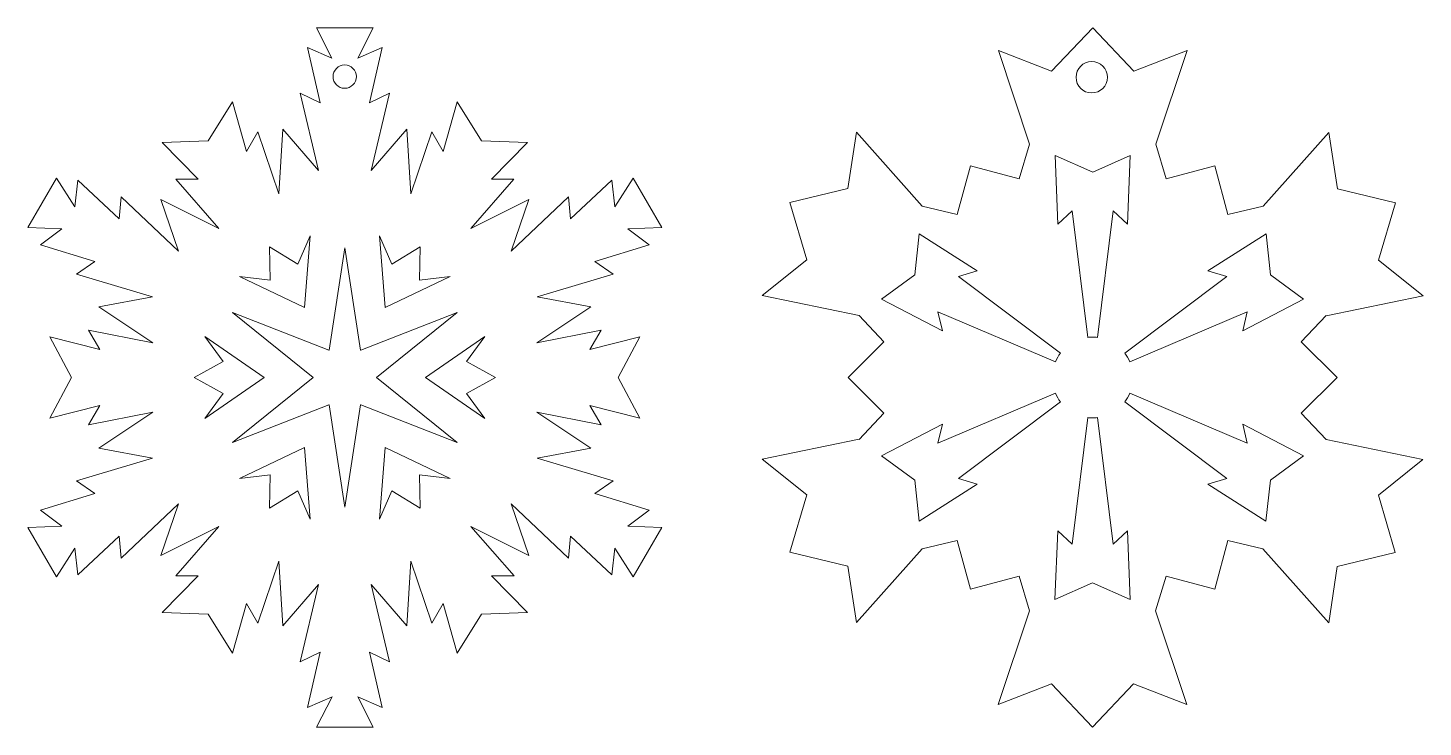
# Model space of a CAD drawing. Header units: millimetres. Extents: x -103 to 102, y -103 to 103.
# Drawn here: x -66.6 to -0.8, y -102.3 to -69.3 of the extents above; entities that cross this region are included whole.
import ezdxf

# ---------------------------------------------------------------- set-up
doc = ezdxf.new("R2010")
doc.units = ezdxf.units.MM
doc.header["$MEASUREMENT"] = 0
doc.layers.add('layer 1', color=7, linetype='Continuous')

msp = doc.modelspace()

# ---------------------------------------------------------------- linework, layer by layer
at = {"layer": 'layer 1', "color": 153, "lineweight": 9}
for points, knots in [([(-38.2946, -92.781), (-38.2946, -92.781), (-37.2808, -92.0269), (-37.2808, -92.0269), (-37.2808, -92.0269), (-37.2808, -92.0269), (-39.8444, -91.2471), (-39.8444, -91.2471), (-39.8444, -91.2471), (-39.8444, -91.2471), (-38.9817, -90.6492), (-38.9817, -90.6492), (-38.9817, -90.6492), (-38.9817, -90.6492), (-42.5673, -89.5836), (-42.5673, -89.5836), (-42.5673, -89.5836), (-42.5673, -89.5836), (-40.0342, -89.0979), (-40.0342, -89.0979), (-40.0342, -89.0979), (-40.0342, -89.0979), (-42.5904, -87.4089), (-42.5904, -87.4089), (-42.5904, -87.4089), (-42.5904, -87.4089), (-39.5552, -88.0045), (-39.5552, -88.0045), (-39.5552, -88.0045), (-39.5552, -88.0045), (-40.0906, -87.0866), (-40.0906, -87.0866), (-40.0906, -87.0866), (-40.0906, -87.0866), (-37.7292, -87.6889), (-37.7292, -87.6889), (-37.7292, -87.6889), (-37.7292, -87.6889), (-38.7473, -85.7688), (-38.7473, -85.7688), (-38.7473, -85.7688), (-38.7473, -85.7688), (-37.7292, -83.8485), (-37.7292, -83.8485), (-37.7292, -83.8485), (-37.7292, -83.8485), (-40.0906, -84.4509), (-40.0906, -84.4509), (-40.0906, -84.4509), (-40.0906, -84.4509), (-39.5552, -83.533), (-39.5552, -83.533), (-39.5552, -83.533), (-39.5552, -83.533), (-42.5904, -84.1286), (-42.5904, -84.1286), (-42.5904, -84.1286), (-42.5904, -84.1286), (-40.0342, -82.4397), (-40.0342, -82.4397), (-40.0342, -82.4397), (-40.0342, -82.4397), (-42.5674, -81.9539), (-42.5674, -81.9539), (-42.5674, -81.9539), (-42.5674, -81.9539), (-38.9817, -80.8883), (-38.9817, -80.8883), (-38.9817, -80.8883), (-38.9817, -80.8883), (-39.8444, -80.2905), (-39.8444, -80.2905), (-39.8444, -80.2905), (-39.8444, -80.2905), (-37.2808, -79.5105), (-37.2808, -79.5105), (-37.2808, -79.5105), (-37.2808, -79.5105), (-38.2946, -78.7565), (-38.2946, -78.7565), (-38.2946, -78.7565), (-38.2946, -78.7565), (-36.6913, -78.6831), (-36.6913, -78.6831), (-36.6913, -78.6831), (-36.6913, -78.6831), (-38.0359, -76.3543), (-38.0359, -76.3543), (-38.0359, -76.3543), (-38.0359, -76.3543), (-38.901, -77.7063), (-38.901, -77.7063), (-38.901, -77.7063), (-38.901, -77.7063), (-39.0472, -76.4512), (-39.0472, -76.4512), (-39.0472, -76.4512), (-39.0472, -76.4512), (-41.0044, -78.2813), (-41.0044, -78.2813), (-41.0044, -78.2813), (-41.0044, -78.2813), (-41.0908, -77.2353), (-41.0908, -77.2353), (-41.0908, -77.2353), (-41.0908, -77.2353), (-43.8065, -79.8078), (-43.8065, -79.8078), (-43.8065, -79.8078), (-43.8065, -79.8078), (-42.9606, -77.3712), (-42.9606, -77.3712), (-42.9606, -77.3712), (-42.9606, -77.3712), (-45.7012, -78.7404), (-45.7012, -78.7404), (-45.7012, -78.7404), (-45.7012, -78.7404), (-43.6679, -76.4097), (-43.6679, -76.4097), (-43.6679, -76.4097), (-43.6679, -76.4097), (-44.7306, -76.4145), (-44.7306, -76.4145), (-44.7306, -76.4145), (-44.7306, -76.4145), (-43.0282, -74.6705), (-43.0282, -74.6705), (-43.0282, -74.6705), (-43.0282, -74.6705), (-45.2003, -74.592), (-45.2003, -74.592), (-45.2003, -74.592), (-45.2003, -74.592), (-46.3541, -72.7504), (-46.3541, -72.7504), (-46.3541, -72.7504), (-46.3541, -72.7504), (-47.0131, -75.0968), (-47.0131, -75.0968), (-47.0131, -75.0968), (-47.0131, -75.0968), (-47.5404, -74.1741), (-47.5404, -74.1741), (-47.5404, -74.1741), (-47.5404, -74.1741), (-48.5421, -77.1003), (-48.5421, -77.1003), (-48.5421, -77.1003), (-48.5421, -77.1003), (-48.7267, -74.0422), (-48.7267, -74.0422), (-48.7267, -74.0422), (-48.7267, -74.0422), (-50.4138, -75.9931), (-50.4138, -75.9931), (-50.4138, -75.9931), (-50.4138, -75.9931), (-49.5439, -72.355), (-49.5439, -72.355), (-49.5439, -72.355), (-49.5439, -72.355), (-50.493, -72.8032), (-50.493, -72.8032), (-50.493, -72.8032), (-50.493, -72.8032), (-49.8866, -70.1932), (-49.8866, -70.1932), (-49.8866, -70.1932), (-49.8866, -70.1932), (-51.0467, -70.6942), (-51.0467, -70.6942), (-51.0467, -70.6942), (-51.0467, -70.6942), (-50.3084, -69.2689), (-50.3084, -69.2689), (-50.3084, -69.2689), (-50.3084, -69.2689), (-52.9974, -69.2689), (-52.9974, -69.2689), (-52.9974, -69.2689), (-52.9974, -69.2689), (-52.2594, -70.6942), (-52.2594, -70.6942), (-52.2594, -70.6942), (-52.2594, -70.6942), (-53.4193, -70.1932), (-53.4193, -70.1932), (-53.4193, -70.1932), (-53.4193, -70.1932), (-52.8128, -72.8032), (-52.8128, -72.8032), (-52.8128, -72.8032), (-52.8128, -72.8032), (-53.762, -72.355), (-53.762, -72.355), (-53.762, -72.355), (-53.762, -72.355), (-52.892, -75.9931), (-52.892, -75.9931), (-52.892, -75.9931), (-52.892, -75.9931), (-54.5792, -74.0422), (-54.5792, -74.0422), (-54.5792, -74.0422), (-54.5792, -74.0422), (-54.7638, -77.1003), (-54.7638, -77.1003), (-54.7638, -77.1003), (-54.7638, -77.1003), (-55.7656, -74.1741), (-55.7656, -74.1741), (-55.7656, -74.1741), (-55.7656, -74.1741), (-56.2928, -75.0968), (-56.2928, -75.0968), (-56.2928, -75.0968), (-56.2928, -75.0968), (-56.9519, -72.7504), (-56.9519, -72.7504), (-56.9519, -72.7504), (-56.9519, -72.7504), (-58.1058, -74.5922), (-58.1058, -74.5922), (-58.1058, -74.5922), (-58.1058, -74.5922), (-60.2777, -74.6706), (-60.2777, -74.6706), (-60.2777, -74.6706), (-60.2777, -74.6706), (-58.5753, -76.4146), (-58.5753, -76.4146), (-58.5753, -76.4146), (-58.5753, -76.4146), (-59.638, -76.4098), (-59.638, -76.4098), (-59.638, -76.4098), (-59.638, -76.4098), (-57.6046, -78.7405), (-57.6046, -78.7405), (-57.6046, -78.7405), (-57.6046, -78.7405), (-60.3453, -77.3713), (-60.3453, -77.3713), (-60.3453, -77.3713), (-60.3453, -77.3713), (-59.4995, -79.8079), (-59.4995, -79.8079), (-59.4995, -79.8079), (-59.4995, -79.8079), (-62.2151, -77.2354), (-62.2151, -77.2354), (-62.2151, -77.2354), (-62.2151, -77.2354), (-62.3015, -78.2815), (-62.3015, -78.2815), (-62.3015, -78.2815), (-62.3015, -78.2815), (-64.2586, -76.4513), (-64.2586, -76.4513), (-64.2586, -76.4513), (-64.2586, -76.4513), (-64.4049, -77.7064), (-64.4049, -77.7064), (-64.4049, -77.7064), (-64.4049, -77.7064), (-65.27, -76.3545), (-65.27, -76.3545), (-65.27, -76.3545), (-65.27, -76.3545), (-66.6146, -78.6832), (-66.6146, -78.6832), (-66.6146, -78.6832), (-66.6146, -78.6832), (-65.0112, -78.7566), (-65.0112, -78.7566), (-65.0112, -78.7566), (-65.0112, -78.7566), (-66.025, -79.5107), (-66.025, -79.5107), (-66.025, -79.5107), (-66.025, -79.5107), (-63.4616, -80.2906), (-63.4616, -80.2906), (-63.4616, -80.2906), (-63.4616, -80.2906), (-64.3242, -80.8884), (-64.3242, -80.8884), (-64.3242, -80.8884), (-64.3242, -80.8884), (-60.7385, -81.9541), (-60.7385, -81.9541), (-60.7385, -81.9541), (-60.7385, -81.9541), (-63.2716, -82.4397), (-63.2716, -82.4397), (-63.2716, -82.4397), (-63.2716, -82.4397), (-60.7155, -84.1287), (-60.7155, -84.1287), (-60.7155, -84.1287), (-60.7155, -84.1287), (-63.7506, -83.5331), (-63.7506, -83.5331), (-63.7506, -83.5331), (-63.7506, -83.5331), (-63.2153, -84.451), (-63.2153, -84.451), (-63.2153, -84.451), (-63.2153, -84.451), (-65.5767, -83.8487), (-65.5767, -83.8487), (-65.5767, -83.8487), (-65.5767, -83.8487), (-64.5586, -85.7688), (-64.5586, -85.7688), (-64.5586, -85.7688), (-64.5586, -85.7688), (-65.5767, -87.689), (-65.5767, -87.689), (-65.5767, -87.689), (-65.5767, -87.689), (-63.2153, -87.0867), (-63.2153, -87.0867), (-63.2153, -87.0867), (-63.2153, -87.0867), (-63.7506, -88.0045), (-63.7506, -88.0045), (-63.7506, -88.0045), (-63.7506, -88.0045), (-60.7155, -87.409), (-60.7155, -87.409), (-60.7155, -87.409), (-60.7155, -87.409), (-63.2716, -89.0979), (-63.2716, -89.0979), (-63.2716, -89.0979), (-63.2716, -89.0979), (-60.7385, -89.5836), (-60.7385, -89.5836), (-60.7385, -89.5836), (-60.7385, -89.5836), (-64.3242, -90.6493), (-64.3242, -90.6493), (-64.3242, -90.6493), (-64.3242, -90.6493), (-63.4616, -91.2471), (-63.4616, -91.2471), (-63.4616, -91.2471), (-63.4616, -91.2471), (-66.025, -92.027), (-66.025, -92.027), (-66.025, -92.027), (-66.025, -92.027), (-65.0112, -92.7811), (-65.0112, -92.7811), (-65.0112, -92.7811), (-65.0112, -92.7811), (-66.6146, -92.8544), (-66.6146, -92.8544), (-66.6146, -92.8544), (-66.6146, -92.8544), (-65.27, -95.1833), (-65.27, -95.1833), (-65.27, -95.1833), (-65.27, -95.1833), (-64.4049, -93.8313), (-64.4049, -93.8313), (-64.4049, -93.8313), (-64.4049, -93.8313), (-64.2586, -95.0863), (-64.2586, -95.0863), (-64.2586, -95.0863), (-64.2586, -95.0863), (-62.3015, -93.2563), (-62.3015, -93.2563), (-62.3015, -93.2563), (-62.3015, -93.2563), (-62.2151, -94.3023), (-62.2151, -94.3023), (-62.2151, -94.3023), (-62.2151, -94.3023), (-59.4995, -91.7298), (-59.4995, -91.7298), (-59.4995, -91.7298), (-59.4995, -91.7298), (-60.3453, -94.1663), (-60.3453, -94.1663), (-60.3453, -94.1663), (-60.3453, -94.1663), (-57.6046, -92.7972), (-57.6046, -92.7972), (-57.6046, -92.7972), (-57.6046, -92.7972), (-59.638, -95.1279), (-59.638, -95.1279), (-59.638, -95.1279), (-59.638, -95.1279), (-58.5753, -95.1231), (-58.5753, -95.1231), (-58.5753, -95.1231), (-58.5753, -95.1231), (-60.2776, -96.867), (-60.2776, -96.867), (-60.2776, -96.867), (-60.2776, -96.867), (-58.1058, -96.9455), (-58.1058, -96.9455), (-58.1058, -96.9455), (-58.1058, -96.9455), (-56.9519, -98.7873), (-56.9519, -98.7873), (-56.9519, -98.7873), (-56.9519, -98.7873), (-56.2928, -96.441), (-56.2928, -96.441), (-56.2928, -96.441), (-56.2928, -96.441), (-55.7656, -97.3636), (-55.7656, -97.3636), (-55.7656, -97.3636), (-55.7656, -97.3636), (-54.7638, -94.4373), (-54.7638, -94.4373), (-54.7638, -94.4373), (-54.7638, -94.4373), (-54.5792, -97.4955), (-54.5792, -97.4955), (-54.5792, -97.4955), (-54.5792, -97.4955), (-52.892, -95.5446), (-52.892, -95.5446), (-52.892, -95.5446), (-52.892, -95.5446), (-53.762, -99.1827), (-53.762, -99.1827), (-53.762, -99.1827), (-53.762, -99.1827), (-52.8128, -98.7345), (-52.8128, -98.7345), (-52.8128, -98.7345), (-52.8128, -98.7345), (-53.4193, -101.3445), (-53.4193, -101.3445), (-53.4193, -101.3445), (-53.4193, -101.3445), (-52.2592, -100.8435), (-52.2592, -100.8435), (-52.2592, -100.8435), (-52.2592, -100.8435), (-52.9974, -102.2688), (-52.9974, -102.2688), (-52.9974, -102.2688), (-52.9974, -102.2688), (-50.3084, -102.2688), (-50.3084, -102.2688), (-50.3084, -102.2688), (-50.3084, -102.2688), (-51.0465, -100.8435), (-51.0465, -100.8435), (-51.0465, -100.8435), (-51.0465, -100.8435), (-49.8866, -101.3445), (-49.8866, -101.3445), (-49.8866, -101.3445), (-49.8866, -101.3445), (-50.493, -98.7345), (-50.493, -98.7345), (-50.493, -98.7345), (-50.493, -98.7345), (-49.5439, -99.1827), (-49.5439, -99.1827), (-49.5439, -99.1827), (-49.5439, -99.1827), (-50.4138, -95.5446), (-50.4138, -95.5446), (-50.4138, -95.5446), (-50.4138, -95.5446), (-48.7267, -97.4955), (-48.7267, -97.4955), (-48.7267, -97.4955), (-48.7267, -97.4955), (-48.5421, -94.4373), (-48.5421, -94.4373), (-48.5421, -94.4373), (-48.5421, -94.4373), (-47.5403, -97.3636), (-47.5403, -97.3636), (-47.5403, -97.3636), (-47.5403, -97.3636), (-47.013, -96.441), (-47.013, -96.441), (-47.013, -96.441), (-47.013, -96.441), (-46.354, -98.7872), (-46.354, -98.7872), (-46.354, -98.7872), (-46.354, -98.7872), (-45.2002, -96.9455), (-45.2002, -96.9455), (-45.2002, -96.9455), (-45.2002, -96.9455), (-43.0281, -96.867), (-43.0281, -96.867), (-43.0281, -96.867), (-43.0281, -96.867), (-44.7306, -95.1231), (-44.7306, -95.1231), (-44.7306, -95.1231), (-44.7306, -95.1231), (-43.6678, -95.1278), (-43.6678, -95.1278), (-43.6678, -95.1278), (-43.6678, -95.1278), (-45.7011, -92.7972), (-45.7011, -92.7972), (-45.7011, -92.7972), (-45.7011, -92.7972), (-42.9605, -94.1663), (-42.9605, -94.1663), (-42.9605, -94.1663), (-42.9605, -94.1663), (-43.8064, -91.7297), (-43.8064, -91.7297), (-43.8064, -91.7297), (-43.8064, -91.7297), (-41.0906, -94.3022), (-41.0906, -94.3022), (-41.0906, -94.3022), (-41.0906, -94.3022), (-41.0043, -93.2563), (-41.0043, -93.2563), (-41.0043, -93.2563), (-41.0043, -93.2563), (-39.0471, -95.0863), (-39.0471, -95.0863), (-39.0471, -95.0863), (-39.0471, -95.0863), (-38.901, -93.8312), (-38.901, -93.8312), (-38.901, -93.8312), (-38.901, -93.8312), (-38.0357, -95.1832), (-38.0357, -95.1832), (-38.0357, -95.1832), (-38.0357, -95.1832), (-36.6913, -92.8543), (-36.6913, -92.8543), (-36.6913, -92.8543), (-36.6913, -92.8543), (-38.2946, -92.781), (-38.2946, -92.781)], [0, 0, 0, 0, 0.0071942, 0.0071942, 0.0071942, 0.0071942, 0.0143885, 0.0143885, 0.0143885, 0.0143885, 0.0215827, 0.0215827, 0.0215827, 0.0215827, 0.028777, 0.028777, 0.028777, 0.028777, 0.0359712, 0.0359712, 0.0359712, 0.0359712, 0.0431655, 0.0431655, 0.0431655, 0.0431655, 0.0503597, 0.0503597, 0.0503597, 0.0503597, 0.057554, 0.057554, 0.057554, 0.057554, 0.0647482, 0.0647482, 0.0647482, 0.0647482, 0.0719424, 0.0719424, 0.0719424, 0.0719424, 0.0791367, 0.0791367, 0.0791367, 0.0791367, 0.0863309, 0.0863309, 0.0863309, 0.0863309, 0.0935252, 0.0935252, 0.0935252, 0.0935252, 0.1007194, 0.1007194, 0.1007194, 0.1007194, 0.1079137, 0.1079137, 0.1079137, 0.1079137, 0.1151079, 0.1151079, 0.1151079, 0.1151079, 0.1223022, 0.1223022, 0.1223022, 0.1223022, 0.1294964, 0.1294964, 0.1294964, 0.1294964, 0.1366906, 0.1366906, 0.1366906, 0.1366906, 0.1438849, 0.1438849, 0.1438849, 0.1438849, 0.1510791, 0.1510791, 0.1510791, 0.1510791, 0.1582734, 0.1582734, 0.1582734, 0.1582734, 0.1654676, 0.1654676, 0.1654676, 0.1654676, 0.1726619, 0.1726619, 0.1726619, 0.1726619, 0.1798561, 0.1798561, 0.1798561, 0.1798561, 0.1870504, 0.1870504, 0.1870504, 0.1870504, 0.1942446, 0.1942446, 0.1942446, 0.1942446, 0.2014388, 0.2014388, 0.2014388, 0.2014388, 0.2086331, 0.2086331, 0.2086331, 0.2086331, 0.2158273, 0.2158273, 0.2158273, 0.2158273, 0.2230216, 0.2230216, 0.2230216, 0.2230216, 0.2302158, 0.2302158, 0.2302158, 0.2302158, 0.2374101, 0.2374101, 0.2374101, 0.2374101, 0.2446043, 0.2446043, 0.2446043, 0.2446043, 0.2517986, 0.2517986, 0.2517986, 0.2517986, 0.2589928, 0.2589928, 0.2589928, 0.2589928, 0.2661871, 0.2661871, 0.2661871, 0.2661871, 0.2733813, 0.2733813, 0.2733813, 0.2733813, 0.2805755, 0.2805755, 0.2805755, 0.2805755, 0.2877698, 0.2877698, 0.2877698, 0.2877698, 0.294964, 0.294964, 0.294964, 0.294964, 0.3021583, 0.3021583, 0.3021583, 0.3021583, 0.3093525, 0.3093525, 0.3093525, 0.3093525, 0.3165468, 0.3165468, 0.3165468, 0.3165468, 0.323741, 0.323741, 0.323741, 0.323741, 0.3309353, 0.3309353, 0.3309353, 0.3309353, 0.3381295, 0.3381295, 0.3381295, 0.3381295, 0.3453237, 0.3453237, 0.3453237, 0.3453237, 0.352518, 0.352518, 0.352518, 0.352518, 0.3597122, 0.3597122, 0.3597122, 0.3597122, 0.3669065, 0.3669065, 0.3669065, 0.3669065, 0.3741007, 0.3741007, 0.3741007, 0.3741007, 0.381295, 0.381295, 0.381295, 0.381295, 0.3884892, 0.3884892, 0.3884892, 0.3884892, 0.3956835, 0.3956835, 0.3956835, 0.3956835, 0.4028777, 0.4028777, 0.4028777, 0.4028777, 0.4100719, 0.4100719, 0.4100719, 0.4100719, 0.4172662, 0.4172662, 0.4172662, 0.4172662, 0.4244604, 0.4244604, 0.4244604, 0.4244604, 0.4316547, 0.4316547, 0.4316547, 0.4316547, 0.4388489, 0.4388489, 0.4388489, 0.4388489, 0.4460432, 0.4460432, 0.4460432, 0.4460432, 0.4532374, 0.4532374, 0.4532374, 0.4532374, 0.4604317, 0.4604317, 0.4604317, 0.4604317, 0.4676259, 0.4676259, 0.4676259, 0.4676259, 0.4748201, 0.4748201, 0.4748201, 0.4748201, 0.4820144, 0.4820144, 0.4820144, 0.4820144, 0.4892086, 0.4892086, 0.4892086, 0.4892086, 0.4964029, 0.4964029, 0.4964029, 0.4964029, 0.5035971, 0.5035971, 0.5035971, 0.5035971, 0.5107914, 0.5107914, 0.5107914, 0.5107914, 0.5179856, 0.5179856, 0.5179856, 0.5179856, 0.5251799, 0.5251799, 0.5251799, 0.5251799, 0.5323741, 0.5323741, 0.5323741, 0.5323741, 0.5395683, 0.5395683, 0.5395683, 0.5395683, 0.5467626, 0.5467626, 0.5467626, 0.5467626, 0.5539568, 0.5539568, 0.5539568, 0.5539568, 0.5611511, 0.5611511, 0.5611511, 0.5611511, 0.5683453, 0.5683453, 0.5683453, 0.5683453, 0.5755396, 0.5755396, 0.5755396, 0.5755396, 0.5827338, 0.5827338, 0.5827338, 0.5827338, 0.5899281, 0.5899281, 0.5899281, 0.5899281, 0.5971223, 0.5971223, 0.5971223, 0.5971223, 0.6043165, 0.6043165, 0.6043165, 0.6043165, 0.6115108, 0.6115108, 0.6115108, 0.6115108, 0.618705, 0.618705, 0.618705, 0.618705, 0.6258993, 0.6258993, 0.6258993, 0.6258993, 0.6330935, 0.6330935, 0.6330935, 0.6330935, 0.6402878, 0.6402878, 0.6402878, 0.6402878, 0.647482, 0.647482, 0.647482, 0.647482, 0.6546763, 0.6546763, 0.6546763, 0.6546763, 0.6618705, 0.6618705, 0.6618705, 0.6618705, 0.6690647, 0.6690647, 0.6690647, 0.6690647, 0.676259, 0.676259, 0.676259, 0.676259, 0.6834532, 0.6834532, 0.6834532, 0.6834532, 0.6906475, 0.6906475, 0.6906475, 0.6906475, 0.6978417, 0.6978417, 0.6978417, 0.6978417, 0.705036, 0.705036, 0.705036, 0.705036, 0.7122302, 0.7122302, 0.7122302, 0.7122302, 0.7194245, 0.7194245, 0.7194245, 0.7194245, 0.7266187, 0.7266187, 0.7266187, 0.7266187, 0.7338129, 0.7338129, 0.7338129, 0.7338129, 0.7410072, 0.7410072, 0.7410072, 0.7410072, 0.7482014, 0.7482014, 0.7482014, 0.7482014, 0.7553957, 0.7553957, 0.7553957, 0.7553957, 0.7625899, 0.7625899, 0.7625899, 0.7625899, 0.7697842, 0.7697842, 0.7697842, 0.7697842, 0.7769784, 0.7769784, 0.7769784, 0.7769784, 0.7841727, 0.7841727, 0.7841727, 0.7841727, 0.7913669, 0.7913669, 0.7913669, 0.7913669, 0.7985612, 0.7985612, 0.7985612, 0.7985612, 0.8057554, 0.8057554, 0.8057554, 0.8057554, 0.8129496, 0.8129496, 0.8129496, 0.8129496, 0.8201439, 0.8201439, 0.8201439, 0.8201439, 0.8273381, 0.8273381, 0.8273381, 0.8273381, 0.8345324, 0.8345324, 0.8345324, 0.8345324, 0.8417266, 0.8417266, 0.8417266, 0.8417266, 0.8489209, 0.8489209, 0.8489209, 0.8489209, 0.8561151, 0.8561151, 0.8561151, 0.8561151, 0.8633094, 0.8633094, 0.8633094, 0.8633094, 0.8705036, 0.8705036, 0.8705036, 0.8705036, 0.8776978, 0.8776978, 0.8776978, 0.8776978, 0.8848921, 0.8848921, 0.8848921, 0.8848921, 0.8920863, 0.8920863, 0.8920863, 0.8920863, 0.8992806, 0.8992806, 0.8992806, 0.8992806, 0.9064748, 0.9064748, 0.9064748, 0.9064748, 0.9136691, 0.9136691, 0.9136691, 0.9136691, 0.9208633, 0.9208633, 0.9208633, 0.9208633, 0.9280576, 0.9280576, 0.9280576, 0.9280576, 0.9352518, 0.9352518, 0.9352518, 0.9352518, 0.942446, 0.942446, 0.942446, 0.942446, 0.9496403, 0.9496403, 0.9496403, 0.9496403, 0.9568345, 0.9568345, 0.9568345, 0.9568345, 0.9640288, 0.9640288, 0.9640288, 0.9640288, 0.971223, 0.971223, 0.971223, 0.971223, 0.9784173, 0.9784173, 0.9784173, 0.9784173, 0.9856115, 0.9856115, 0.9856115, 0.9856115, 1, 1, 1, 1]), ([(-51.6605, -71.0172), (-51.356, -71.0172), (-51.1092, -71.264), (-51.1092, -71.5685), (-51.1092, -71.5685), (-51.1092, -71.873), (-51.356, -72.1198), (-51.6605, -72.1198), (-51.6605, -72.1198), (-51.965, -72.1198), (-52.2118, -71.873), (-52.2118, -71.5685), (-52.2118, -71.5685), (-52.2118, -71.264), (-51.965, -71.0172), (-51.6605, -71.0172)], [0, 0, 0, 0, 0.2, 0.2, 0.2, 0.2, 0.4, 0.4, 0.4, 0.4, 0.6, 0.6, 0.6, 0.6, 1, 1, 1, 1]), ([(-51.6529, -91.8954), (-51.6529, -91.8954), (-51.6529, -91.8954), (-51.6529, -91.8954), (-51.6529, -91.8954), (-51.6529, -91.8954), (-52.3979, -87.0648), (-52.3979, -87.0648), (-52.3979, -87.0648), (-52.3979, -87.0648), (-52.395, -87.0589), (-52.395, -87.0589), (-52.395, -87.0589), (-52.395, -87.0589), (-52.3986, -87.0604), (-52.3986, -87.0604), (-52.3986, -87.0604), (-52.3986, -87.0604), (-52.3993, -87.0564), (-52.3993, -87.0564), (-52.3993, -87.0564), (-52.3993, -87.0564), (-52.4029, -87.062), (-52.4029, -87.062), (-52.4029, -87.062), (-52.4029, -87.062), (-56.9586, -88.8321), (-56.9586, -88.8321), (-56.9586, -88.8321), (-56.9586, -88.8321), (-53.1478, -85.7717), (-53.1478, -85.7717), (-53.1478, -85.7717), (-53.1478, -85.7717), (-53.1412, -85.7712), (-53.1412, -85.7712), (-53.1412, -85.7712), (-53.1412, -85.7712), (-53.1443, -85.7689), (-53.1443, -85.7689), (-53.1443, -85.7689), (-53.1443, -85.7689), (-53.1412, -85.7664), (-53.1412, -85.7664), (-53.1412, -85.7664), (-53.1412, -85.7664), (-53.1478, -85.7659), (-53.1478, -85.7659), (-53.1478, -85.7659), (-53.1478, -85.7659), (-56.9586, -82.7055), (-56.9586, -82.7055), (-56.9586, -82.7055), (-56.9586, -82.7055), (-52.4029, -84.4756), (-52.4029, -84.4756), (-52.4029, -84.4756), (-52.4029, -84.4756), (-52.3993, -84.4813), (-52.3993, -84.4813), (-52.3993, -84.4813), (-52.3993, -84.4813), (-52.3986, -84.4772), (-52.3986, -84.4772), (-52.3986, -84.4772), (-52.3986, -84.4772), (-52.395, -84.4787), (-52.395, -84.4787), (-52.395, -84.4787), (-52.395, -84.4787), (-52.3979, -84.4728), (-52.3979, -84.4728), (-52.3979, -84.4728), (-52.3979, -84.4728), (-51.6529, -79.6423), (-51.6529, -79.6423), (-51.6529, -79.6423), (-51.6529, -79.6423), (-50.908, -84.4728), (-50.908, -84.4728), (-50.908, -84.4728), (-50.908, -84.4728), (-50.9111, -84.4787), (-50.9111, -84.4787), (-50.9111, -84.4787), (-50.9111, -84.4787), (-50.9073, -84.4772), (-50.9073, -84.4772), (-50.9073, -84.4772), (-50.9073, -84.4772), (-50.9067, -84.4813), (-50.9067, -84.4813), (-50.9067, -84.4813), (-50.9067, -84.4813), (-50.903, -84.4756), (-50.903, -84.4756), (-50.903, -84.4756), (-50.903, -84.4756), (-46.3472, -82.7055), (-46.3472, -82.7055), (-46.3472, -82.7055), (-46.3472, -82.7055), (-50.1581, -85.7659), (-50.1581, -85.7659), (-50.1581, -85.7659), (-50.1581, -85.7659), (-50.1647, -85.7664), (-50.1647, -85.7664), (-50.1647, -85.7664), (-50.1647, -85.7664), (-50.1617, -85.7688), (-50.1617, -85.7688), (-50.1617, -85.7688), (-50.1617, -85.7688), (-50.1647, -85.7712), (-50.1647, -85.7712), (-50.1647, -85.7712), (-50.1647, -85.7712), (-50.1581, -85.7717), (-50.1581, -85.7717), (-50.1581, -85.7717), (-50.1581, -85.7717), (-46.3472, -88.8321), (-46.3472, -88.8321), (-46.3472, -88.8321), (-46.3472, -88.8321), (-50.903, -87.062), (-50.903, -87.062), (-50.903, -87.062), (-50.903, -87.062), (-50.9067, -87.0564), (-50.9067, -87.0564), (-50.9067, -87.0564), (-50.9067, -87.0564), (-50.9073, -87.0604), (-50.9073, -87.0604), (-50.9073, -87.0604), (-50.9073, -87.0604), (-50.9111, -87.0589), (-50.9111, -87.0589), (-50.9111, -87.0589), (-50.9111, -87.0589), (-50.908, -87.0648), (-50.908, -87.0648), (-50.908, -87.0648), (-50.908, -87.0648), (-51.6529, -91.8954), (-51.6529, -91.8954)], [0, 0, 0, 0, 0.0263158, 0.0263158, 0.0263158, 0.0263158, 0.0526316, 0.0526316, 0.0526316, 0.0526316, 0.0789474, 0.0789474, 0.0789474, 0.0789474, 0.1052632, 0.1052632, 0.1052632, 0.1052632, 0.1315789, 0.1315789, 0.1315789, 0.1315789, 0.1578947, 0.1578947, 0.1578947, 0.1578947, 0.1842105, 0.1842105, 0.1842105, 0.1842105, 0.2105263, 0.2105263, 0.2105263, 0.2105263, 0.2368421, 0.2368421, 0.2368421, 0.2368421, 0.2631579, 0.2631579, 0.2631579, 0.2631579, 0.2894737, 0.2894737, 0.2894737, 0.2894737, 0.3157895, 0.3157895, 0.3157895, 0.3157895, 0.3421053, 0.3421053, 0.3421053, 0.3421053, 0.3684211, 0.3684211, 0.3684211, 0.3684211, 0.3947368, 0.3947368, 0.3947368, 0.3947368, 0.4210526, 0.4210526, 0.4210526, 0.4210526, 0.4473684, 0.4473684, 0.4473684, 0.4473684, 0.4736842, 0.4736842, 0.4736842, 0.4736842, 0.5, 0.5, 0.5, 0.5, 0.5263158, 0.5263158, 0.5263158, 0.5263158, 0.5526316, 0.5526316, 0.5526316, 0.5526316, 0.5789474, 0.5789474, 0.5789474, 0.5789474, 0.6052632, 0.6052632, 0.6052632, 0.6052632, 0.6315789, 0.6315789, 0.6315789, 0.6315789, 0.6578947, 0.6578947, 0.6578947, 0.6578947, 0.6842105, 0.6842105, 0.6842105, 0.6842105, 0.7105263, 0.7105263, 0.7105263, 0.7105263, 0.7368421, 0.7368421, 0.7368421, 0.7368421, 0.7631579, 0.7631579, 0.7631579, 0.7631579, 0.7894737, 0.7894737, 0.7894737, 0.7894737, 0.8157895, 0.8157895, 0.8157895, 0.8157895, 0.8421053, 0.8421053, 0.8421053, 0.8421053, 0.8684211, 0.8684211, 0.8684211, 0.8684211, 0.8947368, 0.8947368, 0.8947368, 0.8947368, 0.9210526, 0.9210526, 0.9210526, 0.9210526, 0.9473684, 0.9473684, 0.9473684, 0.9473684, 1, 1, 1, 1]), ([(-53.8674, -80.4221), (-53.8674, -80.4221), (-53.8674, -80.4221), (-53.8674, -80.4221), (-53.8674, -80.4221), (-53.8674, -80.4221), (-53.2875, -79.0776), (-53.2875, -79.0776), (-53.2875, -79.0776), (-53.2875, -79.0776), (-53.5596, -82.4665), (-53.5596, -82.4665), (-53.5596, -82.4665), (-53.5596, -82.4665), (-56.6305, -81.0076), (-56.6305, -81.0076), (-56.6305, -81.0076), (-56.6305, -81.0076), (-55.1761, -81.1776), (-55.1761, -81.1776), (-55.1761, -81.1776), (-55.1761, -81.1776), (-55.2095, -79.6087), (-55.2095, -79.6087), (-55.2095, -79.6087), (-55.2095, -79.6087), (-53.8674, -80.4221), (-53.8674, -80.4221)], [0, 0, 0, 0, 0.125, 0.125, 0.125, 0.125, 0.25, 0.25, 0.25, 0.25, 0.375, 0.375, 0.375, 0.375, 0.5, 0.5, 0.5, 0.5, 0.625, 0.625, 0.625, 0.625, 0.75, 0.75, 0.75, 0.75, 1, 1, 1, 1]), ([(-49.4384, -80.4221), (-49.4384, -80.4221), (-49.4384, -80.4221), (-49.4384, -80.4221), (-49.4384, -80.4221), (-49.4384, -80.4221), (-48.0965, -79.6087), (-48.0965, -79.6087), (-48.0965, -79.6087), (-48.0965, -79.6087), (-48.1298, -81.1776), (-48.1298, -81.1776), (-48.1298, -81.1776), (-48.1298, -81.1776), (-46.6755, -81.0075), (-46.6755, -81.0075), (-46.6755, -81.0075), (-46.6755, -81.0075), (-49.7464, -82.4664), (-49.7464, -82.4664), (-49.7464, -82.4664), (-49.7464, -82.4664), (-50.0185, -79.0776), (-50.0185, -79.0776), (-50.0185, -79.0776), (-50.0185, -79.0776), (-49.4384, -80.4221), (-49.4384, -80.4221)], [0, 0, 0, 0, 0.125, 0.125, 0.125, 0.125, 0.25, 0.25, 0.25, 0.25, 0.375, 0.375, 0.375, 0.375, 0.5, 0.5, 0.5, 0.5, 0.625, 0.625, 0.625, 0.625, 0.75, 0.75, 0.75, 0.75, 1, 1, 1, 1]), ([(-58.265, -87.6989), (-58.265, -87.6989), (-58.265, -87.6989), (-58.265, -87.6989), (-58.265, -87.6989), (-58.265, -87.6989), (-57.3907, -86.5244), (-57.3907, -86.5244), (-57.3907, -86.5244), (-57.3907, -86.5244), (-58.766, -85.7689), (-58.766, -85.7689), (-58.766, -85.7689), (-58.766, -85.7689), (-57.3907, -85.0133), (-57.3907, -85.0133), (-57.3907, -85.0133), (-57.3907, -85.0133), (-58.265, -83.8387), (-58.265, -83.8387), (-58.265, -83.8387), (-58.265, -83.8387), (-55.4661, -85.7689), (-55.4661, -85.7689), (-55.4661, -85.7689), (-55.4661, -85.7689), (-58.265, -87.6989), (-58.265, -87.6989)], [0, 0, 0, 0, 0.125, 0.125, 0.125, 0.125, 0.25, 0.25, 0.25, 0.25, 0.375, 0.375, 0.375, 0.375, 0.5, 0.5, 0.5, 0.5, 0.625, 0.625, 0.625, 0.625, 0.75, 0.75, 0.75, 0.75, 1, 1, 1, 1]), ([(-47.8397, -85.7688), (-47.8397, -85.7688), (-47.8397, -85.7688), (-47.8397, -85.7688), (-47.8397, -85.7688), (-47.8397, -85.7688), (-45.0409, -83.8386), (-45.0409, -83.8386), (-45.0409, -83.8386), (-45.0409, -83.8386), (-45.9153, -85.0132), (-45.9153, -85.0132), (-45.9153, -85.0132), (-45.9153, -85.0132), (-44.5398, -85.7688), (-44.5398, -85.7688), (-44.5398, -85.7688), (-44.5398, -85.7688), (-45.9153, -86.5244), (-45.9153, -86.5244), (-45.9153, -86.5244), (-45.9153, -86.5244), (-45.0409, -87.6989), (-45.0409, -87.6989), (-45.0409, -87.6989), (-45.0409, -87.6989), (-47.8397, -85.7688), (-47.8397, -85.7688)], [0, 0, 0, 0, 0.125, 0.125, 0.125, 0.125, 0.25, 0.25, 0.25, 0.25, 0.375, 0.375, 0.375, 0.375, 0.5, 0.5, 0.5, 0.5, 0.625, 0.625, 0.625, 0.625, 0.75, 0.75, 0.75, 0.75, 1, 1, 1, 1]), ([(-53.8674, -91.1155), (-53.8674, -91.1155), (-53.8674, -91.1155), (-53.8674, -91.1155), (-53.8674, -91.1155), (-53.8674, -91.1155), (-55.2095, -91.9289), (-55.2095, -91.9289), (-55.2095, -91.9289), (-55.2095, -91.9289), (-55.1761, -90.36), (-55.1761, -90.36), (-55.1761, -90.36), (-55.1761, -90.36), (-56.6305, -90.53), (-56.6305, -90.53), (-56.6305, -90.53), (-56.6305, -90.53), (-53.5596, -89.0711), (-53.5596, -89.0711), (-53.5596, -89.0711), (-53.5596, -89.0711), (-53.2875, -92.4601), (-53.2875, -92.4601), (-53.2875, -92.4601), (-53.2875, -92.4601), (-53.8674, -91.1155), (-53.8674, -91.1155)], [0, 0, 0, 0, 0.125, 0.125, 0.125, 0.125, 0.25, 0.25, 0.25, 0.25, 0.375, 0.375, 0.375, 0.375, 0.5, 0.5, 0.5, 0.5, 0.625, 0.625, 0.625, 0.625, 0.75, 0.75, 0.75, 0.75, 1, 1, 1, 1]), ([(-49.4384, -91.1155), (-49.4384, -91.1155), (-49.4384, -91.1155), (-49.4384, -91.1155), (-49.4384, -91.1155), (-49.4384, -91.1155), (-50.0184, -92.4601), (-50.0184, -92.4601), (-50.0184, -92.4601), (-50.0184, -92.4601), (-49.7464, -89.0711), (-49.7464, -89.0711), (-49.7464, -89.0711), (-49.7464, -89.0711), (-46.6755, -90.53), (-46.6755, -90.53), (-46.6755, -90.53), (-46.6755, -90.53), (-48.1298, -90.36), (-48.1298, -90.36), (-48.1298, -90.36), (-48.1298, -90.36), (-48.0964, -91.9289), (-48.0964, -91.9289), (-48.0964, -91.9289), (-48.0964, -91.9289), (-49.4384, -91.1155), (-49.4384, -91.1155)], [0, 0, 0, 0, 0.125, 0.125, 0.125, 0.125, 0.25, 0.25, 0.25, 0.25, 0.375, 0.375, 0.375, 0.375, 0.5, 0.5, 0.5, 0.5, 0.625, 0.625, 0.625, 0.625, 0.75, 0.75, 0.75, 0.75, 1, 1, 1, 1])]:
    msp.add_open_spline(points, degree=3, knots=knots, dxfattribs=at)
at = {"layer": 'layer 1', "color": 2, "lineweight": 9}
for points, knots in [([(-16.3484, -69.2688), (-16.3484, -69.2688), (-14.4068, -71.3085), (-14.4068, -71.3085), (-14.4068, -71.3085), (-14.4068, -71.3085), (-11.8963, -70.328), (-11.8963, -70.328), (-11.8963, -70.328), (-11.8963, -70.328), (-13.3673, -74.7602), (-13.3673, -74.7602), (-13.3673, -74.7602), (-13.3673, -74.7602), (-13.3753, -74.7637), (-13.3753, -74.7637), (-13.3753, -74.7637), (-13.3753, -74.7637), (-12.8886, -76.3937), (-12.8886, -76.3937), (-12.8886, -76.3937), (-12.8886, -76.3937), (-10.5845, -75.7764), (-10.5845, -75.7764), (-10.5845, -75.7764), (-10.5845, -75.7764), (-9.9671, -78.0802), (-9.9671, -78.0802), (-9.9671, -78.0802), (-9.9671, -78.0802), (-8.3079, -77.6877), (-8.3079, -77.6877), (-8.3079, -77.6877), (-8.3079, -77.6877), (-5.2047, -74.1977), (-5.2047, -74.1977), (-5.2047, -74.1977), (-5.2047, -74.1977), (-4.7988, -76.8621), (-4.7988, -76.8621), (-4.7988, -76.8621), (-4.7988, -76.8621), (-2.0616, -77.5236), (-2.0616, -77.5236), (-2.0616, -77.5236), (-2.0616, -77.5236), (-2.8571, -80.2249), (-2.8571, -80.2249), (-2.8571, -80.2249), (-2.8571, -80.2249), (-0.7528, -81.9087), (-0.7528, -81.9087), (-0.7528, -81.9087), (-0.7528, -81.9087), (-5.3267, -82.8511), (-5.3267, -82.8511), (-5.3267, -82.8511), (-5.3267, -82.8511), (-5.3337, -82.8459), (-5.3337, -82.8459), (-5.3337, -82.8459), (-5.3337, -82.8459), (-6.5019, -84.0823), (-6.5019, -84.0823), (-6.5019, -84.0823), (-6.5019, -84.0823), (-4.8153, -85.7689), (-4.8153, -85.7689), (-4.8153, -85.7689), (-4.8153, -85.7689), (-6.5019, -87.4555), (-6.5019, -87.4555), (-6.5019, -87.4555), (-6.5019, -87.4555), (-5.3322, -88.6962), (-5.3322, -88.6962), (-5.3322, -88.6962), (-5.3322, -88.6962), (-0.7583, -89.6386), (-0.7583, -89.6386), (-0.7583, -89.6386), (-0.7583, -89.6386), (-2.8626, -91.3223), (-2.8626, -91.3223), (-2.8626, -91.3223), (-2.8626, -91.3223), (-2.067, -94.0236), (-2.067, -94.0236), (-2.067, -94.0236), (-2.067, -94.0236), (-4.8042, -94.6853), (-4.8042, -94.6853), (-4.8042, -94.6853), (-4.8042, -94.6853), (-5.2101, -97.3496), (-5.2101, -97.3496), (-5.2101, -97.3496), (-5.2101, -97.3496), (-8.3132, -93.8595), (-8.3132, -93.8595), (-8.3132, -93.8595), (-8.3132, -93.8595), (-8.3123, -93.8509), (-8.3123, -93.8509), (-8.3123, -93.8509), (-8.3123, -93.8509), (-9.9671, -93.4576), (-9.9671, -93.4576), (-9.9671, -93.4576), (-9.9671, -93.4576), (-10.5845, -95.7614), (-10.5845, -95.7614), (-10.5845, -95.7614), (-10.5845, -95.7614), (-12.8885, -95.1441), (-12.8885, -95.1441), (-12.8885, -95.1441), (-12.8885, -95.1441), (-13.3781, -96.7775), (-13.3781, -96.7775), (-13.3781, -96.7775), (-13.3781, -96.7775), (-11.9073, -101.2098), (-11.9073, -101.2098), (-11.9073, -101.2098), (-11.9073, -101.2098), (-14.4175, -100.2293), (-14.4175, -100.2293), (-14.4175, -100.2293), (-14.4175, -100.2293), (-16.3591, -102.2688), (-16.3591, -102.2688), (-16.3591, -102.2688), (-16.3591, -102.2688), (-18.3006, -100.2293), (-18.3006, -100.2293), (-18.3006, -100.2293), (-18.3006, -100.2293), (-20.811, -101.2098), (-20.811, -101.2098), (-20.811, -101.2098), (-20.811, -101.2098), (-19.3401, -96.7775), (-19.3401, -96.7775), (-19.3401, -96.7775), (-19.3401, -96.7775), (-19.3322, -96.7741), (-19.3322, -96.7741), (-19.3322, -96.7741), (-19.3322, -96.7741), (-19.8188, -95.1441), (-19.8188, -95.1441), (-19.8188, -95.1441), (-19.8188, -95.1441), (-22.1229, -95.7614), (-22.1229, -95.7614), (-22.1229, -95.7614), (-22.1229, -95.7614), (-22.7401, -93.4576), (-22.7401, -93.4576), (-22.7401, -93.4576), (-22.7401, -93.4576), (-24.3995, -93.85), (-24.3995, -93.85), (-24.3995, -93.85), (-24.3995, -93.85), (-27.5026, -97.3401), (-27.5026, -97.3401), (-27.5026, -97.3401), (-27.5026, -97.3401), (-27.9087, -94.6757), (-27.9087, -94.6757), (-27.9087, -94.6757), (-27.9087, -94.6757), (-30.6456, -94.0141), (-30.6456, -94.0141), (-30.6456, -94.0141), (-30.6456, -94.0141), (-29.8501, -91.3129), (-29.8501, -91.3129), (-29.8501, -91.3129), (-29.8501, -91.3129), (-31.9546, -89.6292), (-31.9546, -89.6292), (-31.9546, -89.6292), (-31.9546, -89.6292), (-27.3806, -88.6869), (-27.3806, -88.6869), (-27.3806, -88.6869), (-27.3806, -88.6869), (-27.3736, -88.692), (-27.3736, -88.692), (-27.3736, -88.692), (-27.3736, -88.692), (-26.2052, -87.4556), (-26.2052, -87.4556), (-26.2052, -87.4556), (-26.2052, -87.4556), (-27.892, -85.7689), (-27.892, -85.7689), (-27.892, -85.7689), (-27.892, -85.7689), (-26.2052, -84.0823), (-26.2052, -84.0823), (-26.2052, -84.0823), (-26.2052, -84.0823), (-27.375, -82.8416), (-27.375, -82.8416), (-27.375, -82.8416), (-27.375, -82.8416), (-31.9488, -81.8991), (-31.9488, -81.8991), (-31.9488, -81.8991), (-31.9488, -81.8991), (-29.8445, -80.2156), (-29.8445, -80.2156), (-29.8445, -80.2156), (-29.8445, -80.2156), (-30.6402, -77.5143), (-30.6402, -77.5143), (-30.6402, -77.5143), (-30.6402, -77.5143), (-27.9031, -76.8526), (-27.9031, -76.8526), (-27.9031, -76.8526), (-27.9031, -76.8526), (-27.4971, -74.1884), (-27.4971, -74.1884), (-27.4971, -74.1884), (-27.4971, -74.1884), (-24.394, -77.6783), (-24.394, -77.6783), (-24.394, -77.6783), (-24.394, -77.6783), (-24.3949, -77.687), (-24.3949, -77.687), (-24.3949, -77.687), (-24.3949, -77.687), (-22.7404, -78.0804), (-22.7404, -78.0804), (-22.7404, -78.0804), (-22.7404, -78.0804), (-22.1229, -75.7764), (-22.1229, -75.7764), (-22.1229, -75.7764), (-22.1229, -75.7764), (-19.8189, -76.3937), (-19.8189, -76.3937), (-19.8189, -76.3937), (-19.8189, -76.3937), (-19.3292, -74.7604), (-19.3292, -74.7604), (-19.3292, -74.7604), (-19.3292, -74.7604), (-20.8002, -70.328), (-20.8002, -70.328), (-20.8002, -70.328), (-20.8002, -70.328), (-18.2899, -71.3085), (-18.2899, -71.3085), (-18.2899, -71.3085), (-18.2899, -71.3085), (-16.3484, -69.2688), (-16.3484, -69.2688)], [0, 0, 0, 0, 0.0149254, 0.0149254, 0.0149254, 0.0149254, 0.0298507, 0.0298507, 0.0298507, 0.0298507, 0.0447761, 0.0447761, 0.0447761, 0.0447761, 0.0597015, 0.0597015, 0.0597015, 0.0597015, 0.0746269, 0.0746269, 0.0746269, 0.0746269, 0.0895522, 0.0895522, 0.0895522, 0.0895522, 0.1044776, 0.1044776, 0.1044776, 0.1044776, 0.119403, 0.119403, 0.119403, 0.119403, 0.1343284, 0.1343284, 0.1343284, 0.1343284, 0.1492537, 0.1492537, 0.1492537, 0.1492537, 0.1641791, 0.1641791, 0.1641791, 0.1641791, 0.1791045, 0.1791045, 0.1791045, 0.1791045, 0.1940299, 0.1940299, 0.1940299, 0.1940299, 0.2089552, 0.2089552, 0.2089552, 0.2089552, 0.2238806, 0.2238806, 0.2238806, 0.2238806, 0.238806, 0.238806, 0.238806, 0.238806, 0.2537313, 0.2537313, 0.2537313, 0.2537313, 0.2686567, 0.2686567, 0.2686567, 0.2686567, 0.2835821, 0.2835821, 0.2835821, 0.2835821, 0.2985075, 0.2985075, 0.2985075, 0.2985075, 0.3134328, 0.3134328, 0.3134328, 0.3134328, 0.3283582, 0.3283582, 0.3283582, 0.3283582, 0.3432836, 0.3432836, 0.3432836, 0.3432836, 0.358209, 0.358209, 0.358209, 0.358209, 0.3731343, 0.3731343, 0.3731343, 0.3731343, 0.3880597, 0.3880597, 0.3880597, 0.3880597, 0.4029851, 0.4029851, 0.4029851, 0.4029851, 0.4179104, 0.4179104, 0.4179104, 0.4179104, 0.4328358, 0.4328358, 0.4328358, 0.4328358, 0.4477612, 0.4477612, 0.4477612, 0.4477612, 0.4626866, 0.4626866, 0.4626866, 0.4626866, 0.4776119, 0.4776119, 0.4776119, 0.4776119, 0.4925373, 0.4925373, 0.4925373, 0.4925373, 0.5074627, 0.5074627, 0.5074627, 0.5074627, 0.5223881, 0.5223881, 0.5223881, 0.5223881, 0.5373134, 0.5373134, 0.5373134, 0.5373134, 0.5522388, 0.5522388, 0.5522388, 0.5522388, 0.5671642, 0.5671642, 0.5671642, 0.5671642, 0.5820896, 0.5820896, 0.5820896, 0.5820896, 0.5970149, 0.5970149, 0.5970149, 0.5970149, 0.6119403, 0.6119403, 0.6119403, 0.6119403, 0.6268657, 0.6268657, 0.6268657, 0.6268657, 0.641791, 0.641791, 0.641791, 0.641791, 0.6567164, 0.6567164, 0.6567164, 0.6567164, 0.6716418, 0.6716418, 0.6716418, 0.6716418, 0.6865672, 0.6865672, 0.6865672, 0.6865672, 0.7014925, 0.7014925, 0.7014925, 0.7014925, 0.7164179, 0.7164179, 0.7164179, 0.7164179, 0.7313433, 0.7313433, 0.7313433, 0.7313433, 0.7462687, 0.7462687, 0.7462687, 0.7462687, 0.761194, 0.761194, 0.761194, 0.761194, 0.7761194, 0.7761194, 0.7761194, 0.7761194, 0.7910448, 0.7910448, 0.7910448, 0.7910448, 0.8059701, 0.8059701, 0.8059701, 0.8059701, 0.8208955, 0.8208955, 0.8208955, 0.8208955, 0.8358209, 0.8358209, 0.8358209, 0.8358209, 0.8507463, 0.8507463, 0.8507463, 0.8507463, 0.8656716, 0.8656716, 0.8656716, 0.8656716, 0.880597, 0.880597, 0.880597, 0.880597, 0.8955224, 0.8955224, 0.8955224, 0.8955224, 0.9104478, 0.9104478, 0.9104478, 0.9104478, 0.9253731, 0.9253731, 0.9253731, 0.9253731, 0.9402985, 0.9402985, 0.9402985, 0.9402985, 0.9552239, 0.9552239, 0.9552239, 0.9552239, 0.9701493, 0.9701493, 0.9701493, 0.9701493, 1, 1, 1, 1]), ([(-16.3945, -70.859), (-15.986, -70.859), (-15.6548, -71.1901), (-15.6548, -71.5985), (-15.6548, -71.5985), (-15.6548, -72.0071), (-15.986, -72.3381), (-16.3945, -72.3381), (-16.3945, -72.3381), (-16.8029, -72.3381), (-17.134, -72.0071), (-17.134, -71.5985), (-17.134, -71.5985), (-17.134, -71.1901), (-16.8029, -70.859), (-16.3945, -70.859)], [0, 0, 0, 0, 0.2, 0.2, 0.2, 0.2, 0.4, 0.4, 0.4, 0.4, 0.6, 0.6, 0.6, 0.6, 1, 1, 1, 1]), ([(-16.3481, -76.0744), (-16.3481, -76.0744), (-14.5754, -75.2928), (-14.5754, -75.2928), (-14.5754, -75.2928), (-14.5754, -75.2928), (-14.7127, -78.5337), (-14.7127, -78.5337), (-14.7127, -78.5337), (-14.7127, -78.5337), (-15.3861, -77.8956), (-15.3861, -77.8956), (-15.3861, -77.8956), (-15.3861, -77.8956), (-16.1214, -83.8784), (-16.1214, -83.8784), (-16.1214, -83.8784), (-16.1974, -83.8693), (-16.2749, -83.8644), (-16.3537, -83.8644), (-16.3537, -83.8644), (-16.4325, -83.8644), (-16.5097, -83.8693), (-16.586, -83.8784), (-16.586, -83.8784), (-16.586, -83.8784), (-17.3212, -77.8956), (-17.3212, -77.8956), (-17.3212, -77.8956), (-17.3212, -77.8956), (-17.9946, -78.5337), (-17.9946, -78.5337), (-17.9946, -78.5337), (-17.9946, -78.5337), (-18.1272, -75.2901), (-18.1272, -75.2901), (-18.1272, -75.2901), (-18.1272, -75.2901), (-16.3481, -76.0744), (-16.3481, -76.0744)], [0, 0, 0, 0, 0.0909091, 0.0909091, 0.0909091, 0.0909091, 0.1818182, 0.1818182, 0.1818182, 0.1818182, 0.2727273, 0.2727273, 0.2727273, 0.2727273, 0.3636364, 0.3636364, 0.3636364, 0.3636364, 0.4545455, 0.4545455, 0.4545455, 0.4545455, 0.5454545, 0.5454545, 0.5454545, 0.5454545, 0.6363636, 0.6363636, 0.6363636, 0.6363636, 0.7272727, 0.7272727, 0.7272727, 0.7272727, 0.8181818, 0.8181818, 0.8181818, 0.8181818, 1, 1, 1, 1]), ([(-24.5369, -78.991), (-24.5369, -78.991), (-21.7992, -80.7302), (-21.7992, -80.7302), (-21.7992, -80.7302), (-21.7992, -80.7302), (-22.6883, -80.9946), (-22.6883, -80.9946), (-22.6883, -80.9946), (-22.6883, -80.9946), (-17.8746, -84.6226), (-17.8746, -84.6226), (-17.8746, -84.6226), (-17.9678, -84.7459), (-18.0462, -84.8809), (-18.1074, -85.0248), (-18.1074, -85.0248), (-18.1074, -85.0248), (-23.6557, -82.6702), (-23.6557, -82.6702), (-23.6557, -82.6702), (-23.6557, -82.6702), (-23.4401, -83.5724), (-23.4401, -83.5724), (-23.4401, -83.5724), (-23.4401, -83.5724), (-26.3151, -82.0655), (-26.3151, -82.0655), (-26.3151, -82.0655), (-26.3151, -82.0655), (-24.7466, -80.9169), (-24.7466, -80.9169), (-24.7466, -80.9169), (-24.7466, -80.9169), (-24.5369, -78.991), (-24.5369, -78.991)], [0, 0, 0, 0, 0.1, 0.1, 0.1, 0.1, 0.2, 0.2, 0.2, 0.2, 0.3, 0.3, 0.3, 0.3, 0.4, 0.4, 0.4, 0.4, 0.5, 0.5, 0.5, 0.5, 0.6, 0.6, 0.6, 0.6, 0.7, 0.7, 0.7, 0.7, 0.8, 0.8, 0.8, 0.8, 1, 1, 1, 1]), ([(-7.9552, -80.9263), (-7.9552, -80.9263), (-6.3922, -82.071), (-6.3922, -82.071), (-6.3922, -82.071), (-6.3922, -82.071), (-9.2672, -83.5724), (-9.2672, -83.5724), (-9.2672, -83.5724), (-9.2672, -83.5724), (-9.0514, -82.6702), (-9.0514, -82.6702), (-9.0514, -82.6702), (-9.0514, -82.6702), (-14.6, -85.0248), (-14.6, -85.0248), (-14.6, -85.0248), (-14.6613, -84.8809), (-14.7396, -84.7459), (-14.8328, -84.6226), (-14.8328, -84.6226), (-14.8328, -84.6226), (-10.0191, -80.9943), (-10.0191, -80.9943), (-10.0191, -80.9943), (-10.0191, -80.9943), (-10.9083, -80.73), (-10.9083, -80.73), (-10.9083, -80.73), (-10.9083, -80.73), (-8.1656, -78.9937), (-8.1656, -78.9937), (-8.1656, -78.9937), (-8.1656, -78.9937), (-7.9552, -80.9263), (-7.9552, -80.9263)], [0, 0, 0, 0, 0.1, 0.1, 0.1, 0.1, 0.2, 0.2, 0.2, 0.2, 0.3, 0.3, 0.3, 0.3, 0.4, 0.4, 0.4, 0.4, 0.5, 0.5, 0.5, 0.5, 0.6, 0.6, 0.6, 0.6, 0.7, 0.7, 0.7, 0.7, 0.8, 0.8, 0.8, 0.8, 1, 1, 1, 1]), ([(-26.3153, -89.4668), (-26.3153, -89.4668), (-23.4401, -87.9655), (-23.4401, -87.9655), (-23.4401, -87.9655), (-23.4401, -87.9655), (-23.6557, -88.8676), (-23.6557, -88.8676), (-23.6557, -88.8676), (-23.6557, -88.8676), (-18.1074, -86.5131), (-18.1074, -86.5131), (-18.1074, -86.5131), (-18.0462, -86.657), (-17.9678, -86.792), (-17.8746, -86.9154), (-17.8746, -86.9154), (-17.8746, -86.9154), (-22.6883, -90.5435), (-22.6883, -90.5435), (-22.6883, -90.5435), (-22.6883, -90.5435), (-21.7991, -90.8077), (-21.7991, -90.8077), (-21.7991, -90.8077), (-21.7991, -90.8077), (-24.5417, -92.5441), (-24.5417, -92.5441), (-24.5417, -92.5441), (-24.5417, -92.5441), (-24.7521, -90.6115), (-24.7521, -90.6115), (-24.7521, -90.6115), (-24.7521, -90.6115), (-26.3153, -89.4668), (-26.3153, -89.4668)], [0, 0, 0, 0, 0.1, 0.1, 0.1, 0.1, 0.2, 0.2, 0.2, 0.2, 0.3, 0.3, 0.3, 0.3, 0.4, 0.4, 0.4, 0.4, 0.5, 0.5, 0.5, 0.5, 0.6, 0.6, 0.6, 0.6, 0.7, 0.7, 0.7, 0.7, 0.8, 0.8, 0.8, 0.8, 1, 1, 1, 1]), ([(-14.6, -86.5131), (-14.6, -86.5131), (-9.0514, -88.8676), (-9.0514, -88.8676), (-9.0514, -88.8676), (-9.0514, -88.8676), (-9.2672, -87.9655), (-9.2672, -87.9655), (-9.2672, -87.9655), (-9.2672, -87.9655), (-6.3922, -89.4724), (-6.3922, -89.4724), (-6.3922, -89.4724), (-6.3922, -89.4724), (-7.9606, -90.621), (-7.9606, -90.621), (-7.9606, -90.621), (-7.9606, -90.621), (-8.1703, -92.547), (-8.1703, -92.547), (-8.1703, -92.547), (-8.1703, -92.547), (-10.9083, -90.8077), (-10.9083, -90.8077), (-10.9083, -90.8077), (-10.9083, -90.8077), (-10.0191, -90.5435), (-10.0191, -90.5435), (-10.0191, -90.5435), (-10.0191, -90.5435), (-14.8328, -86.9154), (-14.8328, -86.9154), (-14.8328, -86.9154), (-14.7396, -86.792), (-14.6612, -86.6571), (-14.6, -86.5131)], [0, 0, 0, 0, 0.1, 0.1, 0.1, 0.1, 0.2, 0.2, 0.2, 0.2, 0.3, 0.3, 0.3, 0.3, 0.4, 0.4, 0.4, 0.4, 0.5, 0.5, 0.5, 0.5, 0.6, 0.6, 0.6, 0.6, 0.7, 0.7, 0.7, 0.7, 0.8, 0.8, 0.8, 0.8, 1, 1, 1, 1]), ([(-16.1214, -87.6593), (-16.1214, -87.6593), (-15.3861, -93.6421), (-15.3861, -93.6421), (-15.3861, -93.6421), (-15.3861, -93.6421), (-14.7127, -93.0042), (-14.7127, -93.0042), (-14.7127, -93.0042), (-14.7127, -93.0042), (-14.5803, -96.2477), (-14.5803, -96.2477), (-14.5803, -96.2477), (-14.5803, -96.2477), (-16.3591, -95.4635), (-16.3591, -95.4635), (-16.3591, -95.4635), (-16.3591, -95.4635), (-18.1318, -96.245), (-18.1318, -96.245), (-18.1318, -96.245), (-18.1318, -96.245), (-17.9946, -93.0042), (-17.9946, -93.0042), (-17.9946, -93.0042), (-17.9946, -93.0042), (-17.3212, -93.6421), (-17.3212, -93.6421), (-17.3212, -93.6421), (-17.3212, -93.6421), (-16.586, -87.6593), (-16.586, -87.6593), (-16.586, -87.6593), (-16.5097, -87.6686), (-16.4325, -87.6735), (-16.3537, -87.6735), (-16.3537, -87.6735), (-16.2749, -87.6735), (-16.1976, -87.6686), (-16.1214, -87.6593)], [0, 0, 0, 0, 0.0909091, 0.0909091, 0.0909091, 0.0909091, 0.1818182, 0.1818182, 0.1818182, 0.1818182, 0.2727273, 0.2727273, 0.2727273, 0.2727273, 0.3636364, 0.3636364, 0.3636364, 0.3636364, 0.4545455, 0.4545455, 0.4545455, 0.4545455, 0.5454545, 0.5454545, 0.5454545, 0.5454545, 0.6363636, 0.6363636, 0.6363636, 0.6363636, 0.7272727, 0.7272727, 0.7272727, 0.7272727, 0.8181818, 0.8181818, 0.8181818, 0.8181818, 1, 1, 1, 1])]:
    msp.add_open_spline(points, degree=3, knots=knots, dxfattribs=at)
for points in [[(-19.3279, -74.7609), (-19.3279, -74.7609), (-19.3279, -74.7609), (-19.3279, -74.7609)], [(-8.3077, -77.6891), (-8.3077, -77.6891), (-8.3077, -77.6891), (-8.3077, -77.6891)], [(-27.3738, -82.8406), (-27.3738, -82.8406), (-27.3738, -82.8406), (-27.3738, -82.8406)], [(-5.3334, -88.6971), (-5.3334, -88.6971), (-5.3334, -88.6971), (-5.3334, -88.6971)], [(-24.3997, -93.8487), (-24.3997, -93.8487), (-24.3997, -93.8487), (-24.3997, -93.8487)], [(-13.3795, -96.777), (-13.3795, -96.777), (-13.3795, -96.777), (-13.3795, -96.777)]]:
    msp.add_open_spline(points, degree=3, dxfattribs=at)

doc.saveas('drawing.dxf')
